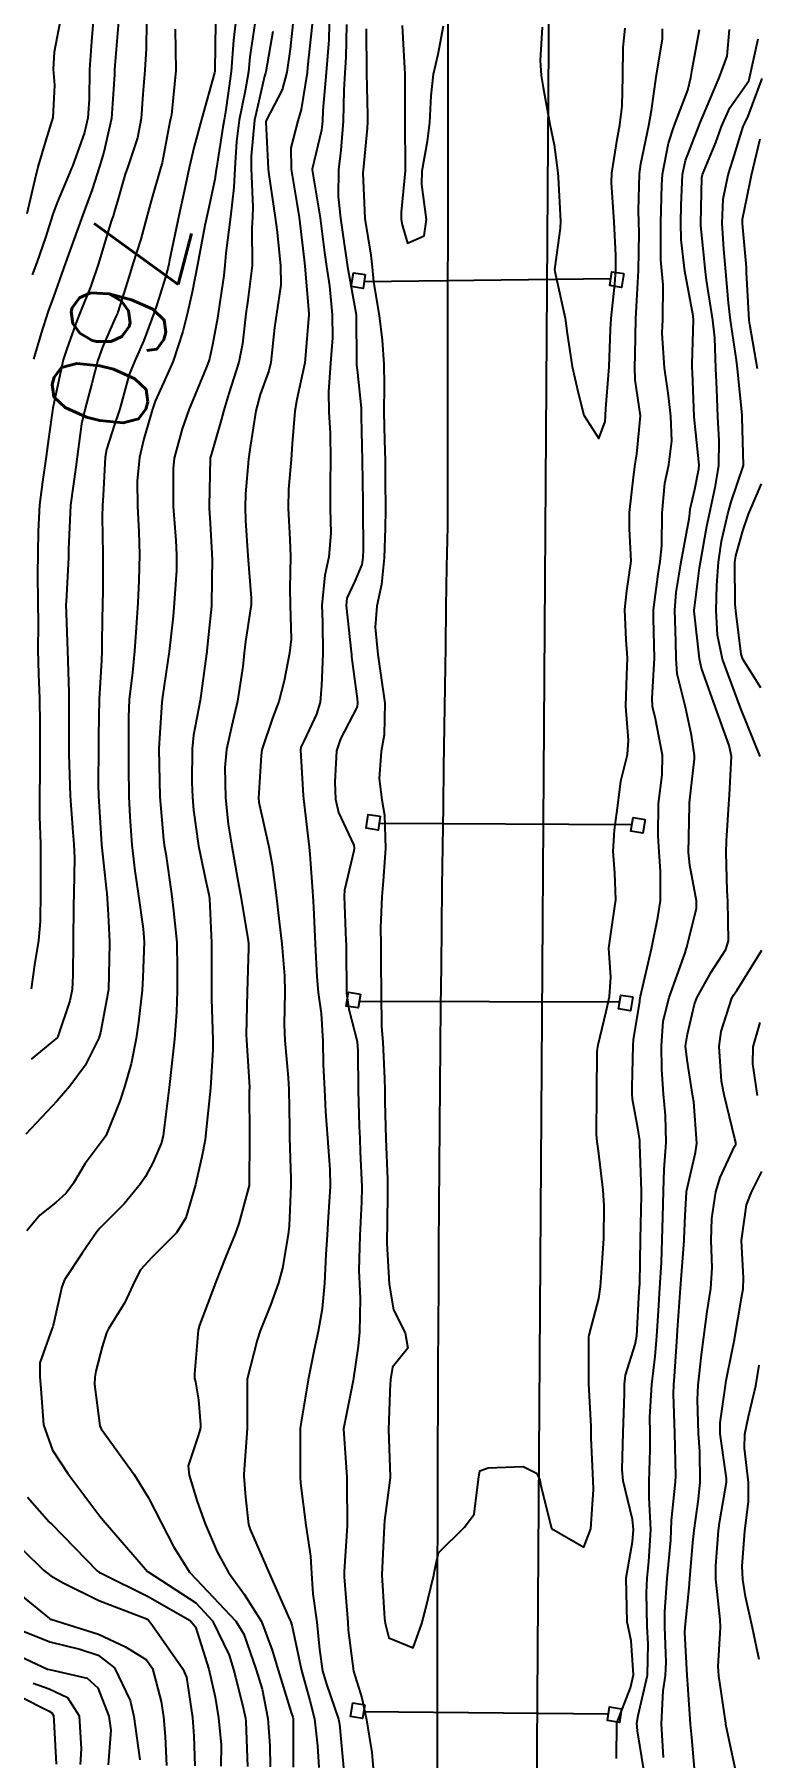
# Model space of a CAD drawing. Header units: metres. Extents: x 318500 to 325275, y 7408834 to 7428799.
# Drawn here: x 319935.5 to 319965.3, y 7411280 to 7411351.2 of the extents above; entities that cross this region are included whole.
import ezdxf
from ezdxf.enums import TextEntityAlignment as Align

# ---------------------------------------------------------------- set-up
doc = ezdxf.new("R2010")
doc.units = ezdxf.units.M
doc.header["$MEASUREMENT"] = 0
for name, color, linetype in [('Cotas', 45, 'Continuous'), ('Curvas de Nivel 1m', 11, 'Continuous'), ('Curvas de Nivel 5m', 15, 'Continuous'), ('Linha Férrea', 20, 'Continuous'), ('Pórticos', 45, 'Continuous')]:
    doc.layers.add(name, color=color, linetype=linetype)
doc.styles.add('Style-STANDARD', font='STANDARD.shx')

msp = doc.modelspace()

# ---------------------------------------------------------------- linework, layer by layer
at = {"layer": 'Curvas de Nivel 1m', "flags": 128}
for points, elevation in [([(319942.989, 7411351.681), (319942.961, 7411349.731), (319942.962, 7411349.681), (319942.949, 7411349.621), (319942.407, 7411347.689), (319942.099, 7411346.567), (319941.905, 7411345.696), (319941.738, 7411344.909), (319941.469, 7411343.702), (319941.085, 7411341.881), (319941.053, 7411341.708), (319941.027, 7411341.59), (319940.901, 7411341.135), (319940.561, 7411340.037), (319940.456, 7411339.714), (319940.03, 7411338.551), (319939.654, 7411337.722), (319939.42, 7411337.149), (319939.03, 7411335.728), (319938.984, 7411335.572), (319938.82, 7411335.093), (319938.489, 7411334.051), (319938.436, 7411333.735), (319938.352, 7411332.16), (319938.319, 7411331.737), (319938.302, 7411331.273), (319938.335, 7411329.736), (319938.328, 7411328.134), (319938.321, 7411327.736), (319938.286, 7411326.146), (319938.294, 7411325.736), (319938.283, 7411325.333), (319938.18, 7411323.737), (319938.156, 7411322.229), (319938.157, 7411321.737), (319938.144, 7411320.21), (319938.156, 7411319.737), (319938.177, 7411319.308), (319938.281, 7411317.735), (319938.487, 7411315.805), (319938.497, 7411315.731), (319938.547, 7411314.838), (319938.611, 7411313.729), (319938.615, 7411313.643), (319938.564, 7411311.729), (319938.56, 7411311.678), (319938.505, 7411311.37), (319938.239, 7411309.979), (319938.167, 7411309.735), (319937.601, 7411308.605), (319936.977, 7411307.752), (319936.444, 7411307.153), (319935.148, 7411305.779)], 759), ([(319936.575, 7411351.767), (319936.319, 7411350.472), (319936.285, 7411349.771), (319936.343, 7411349.11), (319936.269, 7411347.771), (319935.965, 7411346.785), (319935.666, 7411345.779), (319935.528, 7411345.204), (319935.192, 7411343.786)], 764), ([(319943.809, 7411351.668), (319943.731, 7411350.968), (319943.63, 7411349.671), (319943.413, 7411348.092), (319943.341, 7411347.675), (319943.294, 7411347.367), (319943.032, 7411345.679), (319943.021, 7411345.617), (319942.953, 7411345.204), (319942.685, 7411343.933), (319942.627, 7411343.685), (319942.552, 7411343.311), (319942.239, 7411341.69), (319942.026, 7411340.56), (319941.835, 7411339.696), (319941.637, 7411338.93), (319941.233, 7411337.704), (319940.841, 7411336.803), (319940.494, 7411336.053), (319940.379, 7411335.715), (319940.033, 7411334.496), (319939.85, 7411333.719), (319939.756, 7411332.749), (319939.763, 7411331.72), (319939.825, 7411330.654), (319939.848, 7411329.719), (319939.816, 7411328.637), (319939.773, 7411327.719), (319939.716, 7411326.709), (319939.648, 7411325.72), (319939.558, 7411324.845), (319939.426, 7411323.722), (319939.388, 7411322.994), (319939.39, 7411321.722), (319939.39, 7411320.961), (319939.405, 7411319.722), (319939.447, 7411318.876), (319939.533, 7411317.721), (319939.65, 7411316.644), (319939.787, 7411315.718), (319940.004, 7411314.25), (319940.034, 7411313.715), (319939.99, 7411312.24), (319939.958, 7411311.716), (319939.808, 7411310.399), (319939.713, 7411309.718), (319939.501, 7411308.683), (319939.225, 7411307.722), (319939.036, 7411307.132), (319938.477, 7411305.73), (319938.462, 7411305.698), (319938.429, 7411305.658), (319937.598, 7411304.557), (319937.117, 7411303.749), (319936.818, 7411303.33), (319936.388, 7411302.945), (319935.728, 7411302.421), (319935.201, 7411301.778)], 758), ([(319940.134, 7411351.719), (319940.126, 7411350.617), (319940.074, 7411349.719), (319939.989, 7411348.731), (319939.916, 7411347.721), (319939.769, 7411346.931), (319939.36, 7411345.726), (319939.26, 7411345.422), (319938.939, 7411344.318), (319938.807, 7411343.857), (319938.769, 7411343.732), (319938.683, 7411343.489), (319938.154, 7411341.741), (319937.844, 7411340.797), (319937.417, 7411339.752), (319937.26, 7411339.368), (319936.857, 7411338.259), (319936.735, 7411337.878), (319936.701, 7411337.762), (319936.649, 7411337.564), (319936.27, 7411335.768), (319936.088, 7411334.494), (319935.999, 7411333.772), (319935.837, 7411332.721), (319935.72, 7411331.776), (319935.664, 7411330.681), (319935.643, 7411329.777), (319935.636, 7411328.877), (319935.653, 7411327.776), (319935.659, 7411326.822), (319935.647, 7411325.776), (319935.681, 7411324.776), (319935.719, 7411323.774), (319935.725, 7411322.702), (319935.726, 7411321.774), (319935.731, 7411320.666), (319935.714, 7411319.773), (319935.718, 7411318.89), (319935.757, 7411317.772), (319935.762, 7411316.583), (319935.763, 7411315.772), (319935.75, 7411314.563), (319935.673, 7411313.773), (319935.51, 7411312.766), (319935.367, 7411311.777)], 761), ([(319937.935, 7411351.747), (319937.865, 7411350.91), (319937.777, 7411349.748), (319937.765, 7411348.516), (319937.72, 7411347.749), (319937.577, 7411347.156), (319937.076, 7411345.758), (319937.044, 7411345.674), (319936.956, 7411345.469), (319936.442, 7411344.263), (319936.275, 7411343.77), (319935.959, 7411342.813), (319935.607, 7411341.78), (319935.416, 7411341.269)], 763), ([(319938.977, 7411351.731), (319938.832, 7411349.914), (319938.822, 7411349.733), (319938.816, 7411349.541), (319938.696, 7411347.734), (319938.375, 7411346.333), (319938.194, 7411345.741), (319937.893, 7411344.799), (319937.507, 7411343.751), (319936.913, 7411342.105), (319936.797, 7411341.762), (319936.294, 7411340.364), (319936.075, 7411339.772), (319935.78, 7411338.863), (319935.474, 7411337.781)], 762), ([(319944.605, 7411351.657), (319944.408, 7411350.271), (319944.347, 7411349.66), (319944.21, 7411348.87), (319943.971, 7411347.665), (319943.86, 7411346.783), (319943.783, 7411345.668), (319943.739, 7411344.877), (319943.606, 7411343.67), (319943.407, 7411342.165), (319943.372, 7411341.673), (319943.33, 7411341.247), (319943.102, 7411339.677), (319943.072, 7411339.482), (319942.86, 7411338.378), (319942.739, 7411337.795), (319942.701, 7411337.682), (319942.598, 7411337.434), (319941.884, 7411335.694), (319941.608, 7411334.908), (319941.286, 7411333.703), (319941.232, 7411333.265), (319941.245, 7411331.703), (319941.345, 7411330.29), (319941.376, 7411329.701), (319941.371, 7411329.07), (319941.284, 7411327.702), (319941.237, 7411327.177), (319941.068, 7411325.704), (319940.799, 7411323.835), (319940.781, 7411323.708), (319940.766, 7411323.611), (319940.64, 7411321.71), (319940.685, 7411319.709), (319940.835, 7411317.949), (319940.873, 7411317.706), (319940.935, 7411317.355), (319941.163, 7411315.701), (319941.254, 7411314.995), (319941.383, 7411313.697), (319941.408, 7411312.585), (319941.4, 7411311.697), (319941.382, 7411310.811), (319941.298, 7411309.698), (319941.216, 7411308.951), (319941.067, 7411307.701), (319940.887, 7411306.156), (319940.826, 7411305.704), (319940.743, 7411305.387), (319940.414, 7411304.615), (319940.09, 7411304.028), (319939.885, 7411303.715), (319939.217, 7411302.892), (319938.375, 7411302.057), (319938.214, 7411301.891), (319938.082, 7411301.734), (319937.473, 7411300.855), (319936.756, 7411299.754), (319936.635, 7411299.466), (319936.324, 7411298.051), (319936.265, 7411297.816), (319936.244, 7411297.761), (319935.735, 7411296.332), (319935.731, 7411295.768), (319935.766, 7411295.249), (319935.876, 7411293.766), (319936.254, 7411292.72), (319936.881, 7411291.75), (319938.214, 7411289.993), (319938.427, 7411289.728), (319940.008, 7411287.895), (319940.175, 7411287.71), (319940.19, 7411287.7), (319940.212, 7411287.687), (319942.171, 7411286.41), (319942.858, 7411285.67), (319943.552, 7411284.246), (319943.737, 7411283.656), (319943.818, 7411283.345), (319944.115, 7411282.144), (319944.227, 7411281.649), (319944.241, 7411281.516), (319944.312, 7411279.648)], 757), ([(319945.356, 7411351.326), (319945.069, 7411349.649), (319945.058, 7411349.601), (319945.008, 7411349.473), (319944.591, 7411347.656), (319944.458, 7411346.167), (319944.464, 7411345.657), (319944.531, 7411344.061), (319944.511, 7411343.656), (319944.483, 7411343.214), (319944.499, 7411341.656), (319944.326, 7411340.22), (319944.243, 7411339.66), (319944.103, 7411338.42), (319943.946, 7411337.664), (319943.531, 7411336.364), (319943.326, 7411335.673), (319943.227, 7411335.271), (319942.802, 7411333.828), (319942.764, 7411333.717), (319942.762, 7411333.681), (319942.723, 7411331.728), (319942.727, 7411331.681), (319942.726, 7411331.637), (319942.763, 7411331.013), (319942.834, 7411329.762), (319942.838, 7411329.679), (319942.844, 7411329.584), (319942.828, 7411327.678), (319942.819, 7411327.578), (319942.701, 7411326.419), (319942.635, 7411325.737), (319942.627, 7411325.681), (319942.62, 7411325.612), (319942.357, 7411323.685), (319942.083, 7411322.254), (319942.025, 7411321.689), (319942.014, 7411320.294), (319942.032, 7411319.689), (319942.072, 7411319.155), (319942.278, 7411317.685), (319942.569, 7411316.291), (319942.713, 7411315.678), (319942.741, 7411315.493), (319942.819, 7411313.676), (319942.827, 7411311.989), (319942.82, 7411311.675), (319942.82, 7411311.36), (319942.875, 7411309.674), (319942.878, 7411309.27), (319942.78, 7411307.675), (319942.587, 7411305.833), (319942.573, 7411305.678), (319942.564, 7411305.541), (319942.417, 7411304.839), (319942.208, 7411303.878), (319942.161, 7411303.684), (319941.755, 7411302.314), (319941.379, 7411301.695), (319940.36, 7411300.678), (319939.895, 7411300.174), (319939.649, 7411299.717), (319939.24, 7411298.818), (319938.565, 7411297.728), (319938.483, 7411297.563), (319938.309, 7411296.992), (319938.047, 7411295.981), (319937.997, 7411295.734), (319937.985, 7411295.433), (319938.216, 7411293.731), (319938.268, 7411293.602), (319939.633, 7411291.716), (319940.226, 7411290.745), (319940.755, 7411289.702), (319941.253, 7411288.746), (319941.909, 7411287.684), (319942.186, 7411287.385), (319943.83, 7411285.655), (319944.152, 7411285.124), (319944.671, 7411283.645), (319944.913, 7411282.851), (319945.146, 7411281.64), (319945.225, 7411280.507), (319945.246, 7411279.638)], 756), ([(319946.975, 7411351.631), (319946.793, 7411349.852), (319946.771, 7411349.632), (319946.526, 7411348.103), (319946.389, 7411347.636), (319946.095, 7411346.517), (319946.108, 7411345.639), (319946.348, 7411344.226), (319946.44, 7411343.635), (319946.651, 7411341.894), (319946.677, 7411341.632), (319946.842, 7411339.669), (319946.843, 7411339.63), (319946.695, 7411337.789), (319946.676, 7411337.632), (319946.346, 7411336.124), (319946.259, 7411335.636), (319946.159, 7411334.287), (319946.116, 7411333.637), (319946.008, 7411332.411), (319945.988, 7411331.638), (319946.063, 7411330.331), (319946.083, 7411329.637), (319946.054, 7411328.313), (319946.075, 7411327.636), (319946.113, 7411326.222), (319946.049, 7411325.636), (319945.824, 7411324.493), (319945.606, 7411323.641), (319945.347, 7411322.956), (319944.905, 7411321.647), (319944.866, 7411321.419), (319944.756, 7411319.649), (319944.773, 7411319.484), (319945.189, 7411317.644), (319945.327, 7411316.894), (319945.498, 7411315.641), (319945.62, 7411314.564), (319945.727, 7411313.638), (319945.834, 7411312.319), (319945.847, 7411311.637), (319945.827, 7411310.3), (319945.847, 7411309.636), (319945.992, 7411308.1), (319946.022, 7411307.634), (319946.037, 7411306.031), (319946.041, 7411305.634), (319946.104, 7411303.934), (319946.104, 7411303.633), (319946.025, 7411301.984), (319945.983, 7411301.634), (319945.748, 7411300.244), (319945.593, 7411299.638), (319945.264, 7411298.713), (319944.834, 7411297.645), (319944.703, 7411297.257), (319944.29, 7411295.65), (319944.291, 7411293.65), (319944.29, 7411293.629), (319944.264, 7411293.228), (319944.162, 7411291.731), (319944.161, 7411291.651), (319944.227, 7411290.777), (319944.353, 7411289.649), (319944.414, 7411289.442), (319945.204, 7411287.64), (319946.048, 7411285.745), (319946.097, 7411285.631), (319946.157, 7411285.439), (319946.536, 7411283.624), (319946.877, 7411282.378), (319947.078, 7411281.615), (319947.206, 7411280.501), (319947.251, 7411279.612)], 754), ([(319947.686, 7411351.62), (319947.669, 7411350.982), (319947.56, 7411349.622), (319947.426, 7411348.055), (319947.407, 7411347.624), (319947.362, 7411347.247), (319946.983, 7411345.63), (319946.982, 7411345.607), (319947.313, 7411343.624), (319947.493, 7411342.199), (319947.574, 7411341.62), (319947.697, 7411340.819), (319947.806, 7411339.616), (319947.816, 7411338.665), (319947.742, 7411337.617), (319947.651, 7411336.431), (319947.668, 7411335.617), (319947.721, 7411334.712), (319947.737, 7411333.616), (319947.727, 7411332.675), (319947.719, 7411331.616), (319947.748, 7411330.603), (319947.669, 7411329.616), (319947.502, 7411328.855), (319947.381, 7411327.62), (319947.407, 7411326.922), (319947.419, 7411325.619), (319947.367, 7411324.309), (319947.312, 7411323.62), (319947.162, 7411323.123), (319946.646, 7411322.028), (319946.515, 7411321.758), (319946.491, 7411321.631), (319946.612, 7411319.766), (319946.624, 7411319.63), (319946.832, 7411317.866), (319946.86, 7411317.626), (319946.882, 7411317.329), (319947.002, 7411315.623), (319947.029, 7411315.147), (319947.105, 7411313.621), (319947.168, 7411312.272), (319947.229, 7411311.619), (319947.354, 7411310.76), (319947.425, 7411309.616), (319947.436, 7411308.645), (319947.486, 7411307.614), (319947.535, 7411306.707), (319947.611, 7411305.612), (319947.712, 7411304.309), (319947.719, 7411303.61), (319947.645, 7411302.347), (319947.595, 7411301.612), (319947.545, 7411300.796), (319947.486, 7411299.613), (319947.392, 7411298.556), (319947.23, 7411297.616), (319947.064, 7411296.863), (319946.81, 7411295.622), (319946.519, 7411293.873), (319946.485, 7411293.627), (319946.478, 7411293.416), (319946.486, 7411291.626), (319946.499, 7411291.363), (319946.716, 7411289.622), (319946.913, 7411288.335), (319946.945, 7411287.619), (319947.012, 7411286.783), (319947.168, 7411285.615), (319947.276, 7411284.48), (319947.411, 7411283.611), (319947.571, 7411283.054), (319948.065, 7411281.601), (319948.107, 7411281.408), (319948.273, 7411279.597)], 753), ([(319948.398, 7411351.61), (319948.374, 7411350.256), (319948.33, 7411349.61), (319948.286, 7411348.894), (319948.255, 7411347.611), (319948.164, 7411346.42), (319948.061, 7411345.613), (319948.049, 7411344.508), (319948.156, 7411343.612), (319948.243, 7411342.93), (319948.434, 7411341.607), (319948.787, 7411339.696), (319948.796, 7411339.601), (319948.81, 7411337.641), (319948.807, 7411337.601), (319948.808, 7411337.559), (319948.846, 7411337.217), (319949.002, 7411335.768), (319949.007, 7411335.597), (319949.009, 7411335.416), (319949.051, 7411333.596), (319949.068, 7411331.889), (319949.07, 7411331.595), (319949.08, 7411329.922), (319949.074, 7411329.595), (319949.03, 7411329.311), (319948.735, 7411328.615), (319948.413, 7411327.917), (319948.38, 7411327.605), (319948.592, 7411325.701), (319948.597, 7411325.601), (319948.598, 7411325.511), (319948.683, 7411324.88), (319948.832, 7411323.758), (319948.852, 7411323.597), (319948.834, 7411323.431), (319948.662, 7411323.078), (319948.146, 7411322.109), (319947.99, 7411321.61), (319947.911, 7411320.32), (319947.944, 7411319.61), (319948.062, 7411319.065), (319948.593, 7411317.948), (319948.706, 7411317.713), (319948.718, 7411317.598), (319948.706, 7411317.481), (319948.58, 7411316.951), (319948.319, 7411315.848), (319948.303, 7411315.604), (319948.372, 7411313.763), (319948.378, 7411313.602), (319948.381, 7411313.454), (319948.393, 7411311.602), (319948.5, 7411310.939), (319948.832, 7411309.595), (319948.869, 7411309.199), (319948.873, 7411307.594), (319948.926, 7411306.083), (319948.945, 7411305.592), (319948.967, 7411305.046), (319949.025, 7411303.591), (319949.019, 7411302.962), (319948.951, 7411301.591), (319948.906, 7411300.142), (319948.929, 7411299.591), (319948.96, 7411298.971), (319948.933, 7411297.591), (319948.883, 7411297.02), (319948.666, 7411295.594), (319948.27, 7411293.6), (319948.405, 7411291.598), (319948.411, 7411291.423), (319948.426, 7411289.597), (319948.303, 7411287.71), (319948.299, 7411287.598), (319948.303, 7411287.484), (319948.451, 7411285.596), (319948.466, 7411285.285), (319948.69, 7411283.592), (319949.024, 7411282.491), (319949.225, 7411281.583), (319949.443, 7411280.226), (319949.499, 7411279.579)], 752), ([(319949.207, 7411351.428), (319949.221, 7411349.597), (319949.26, 7411347.863), (319949.267, 7411347.596), (319949.254, 7411347.328), (319949.082, 7411345.598), (319949.075, 7411345.482), (319949.161, 7411343.597), (319949.408, 7411342.086), (319949.462, 7411341.592), (319949.513, 7411340.979), (319949.744, 7411339.587), (319949.874, 7411338.576), (319949.935, 7411337.584), (319949.952, 7411336.694), (319949.937, 7411335.583), (319949.961, 7411334.435), (319949.991, 7411333.582), (319950, 7411332.793), (319950.002, 7411331.582), (319949.99, 7411330.809), (319949.95, 7411329.582), (319949.844, 7411328.473), (319949.648, 7411327.586), (319949.579, 7411326.715), (319949.69, 7411325.585), (319949.82, 7411324.722), (319949.977, 7411323.58), (319949.957, 7411322.274), (319949.832, 7411321.582), (319949.74, 7411320.466), (319949.862, 7411319.581), (319949.97, 7411318.946), (319950.002, 7411317.579), (319949.911, 7411316.239), (319949.853, 7411315.581), (319949.807, 7411314.315), (319949.81, 7411313.581), (319949.813, 7411312.871), (319949.823, 7411311.58), (319949.847, 7411310.223), (319949.895, 7411309.579), (319949.968, 7411308.066), (319949.977, 7411307.577), (319949.981, 7411307.113), (319950.016, 7411305.576), (319950.084, 7411303.895), (319950.096, 7411303.575), (319950.076, 7411301.873), (319950.07, 7411301.574), (319950.062, 7411301.27), (319950.154, 7411299.573), (319950.334, 7411298.516), (319950.814, 7411297.565), (319950.936, 7411296.939), (319950.299, 7411296.148), (319950.22, 7411295.642), (319950.211, 7411295.571), (319950.199, 7411295.481), (319950.133, 7411293.572), (319950.199, 7411291.612), (319950.199, 7411291.571), (319949.967, 7411289.82), (319949.951, 7411289.574), (319949.933, 7411289.3), (319949.859, 7411287.575), (319949.972, 7411285.764), (319949.997, 7411285.572), (319950.151, 7411284.969), (319951.153, 7411284.552), (319951.509, 7411285.557), (319951.642, 7411286.082), (319952.006, 7411287.552), (319952.027, 7411287.716), (319952.199, 7411288.477), (319953.265, 7411289.534), (319953.676, 7411290.07), (319953.843, 7411291.526), (319953.905, 7411291.866), (319954.247, 7411291.994), (319955.699, 7411292.047), (319956.244, 7411291.774), (319956.387, 7411291.489), (319956.411, 7411291.315), (319956.858, 7411289.484), (319958.202, 7411288.717), (319958.487, 7411289.466), (319958.602, 7411291.097), (319958.584, 7411291.465), (319958.506, 7411293.227), (319958.508, 7411293.466), (319958.507, 7411293.701), (319958.412, 7411295.468), (319958.406, 7411297.382), (319958.418, 7411297.469), (319958.819, 7411298.986), (319958.886, 7411299.462), (319958.932, 7411300.038), (319959.028, 7411301.46), (319959.036, 7411302.814), (319958.995, 7411303.461), (319958.805, 7411305.083), (319958.749, 7411305.465), (319958.729, 7411305.761), (319958.742, 7411307.466), (319958.757, 7411309.185), (319958.791, 7411309.465), (319959.125, 7411310.836), (319959.26, 7411311.459), (319959.315, 7411312.255), (319959.239, 7411313.459), (319959.396, 7411314.609), (319959.521, 7411315.456), (319959.48, 7411316.553), (319959.406, 7411317.458), (319959.468, 7411318.327), (319959.619, 7411319.455), (319959.724, 7411320.353), (319959.999, 7411321.45), (319960.05, 7411322.048), (319959.94, 7411323.451), (319959.971, 7411324.739), (319960.003, 7411325.45), (319959.955, 7411326.197), (319959.892, 7411327.452), (319959.971, 7411328.212), (319960.149, 7411329.449), (319960.092, 7411330.778), (319960.091, 7411331.45), (319960.253, 7411332.909), (319960.319, 7411333.447), (319960.388, 7411333.864), (319960.535, 7411335.444), (319960.325, 7411336.928), (319960.304, 7411337.448), (319960.321, 7411337.985), (319960.347, 7411339.448), (319960.375, 7411339.961), (319960.456, 7411341.447), (319960.485, 7411343.006), (319960.471, 7411343.447), (319960.451, 7411343.934), (319960.494, 7411345.447), (319960.551, 7411345.862), (319960.89, 7411347.441), (319960.996, 7411348.065), (319961.194, 7411349.437), (319961.451, 7411351.016), (319961.445, 7411351.434)], 751), ([(319959.555, 7411279.981), (319959.556, 7411281.448), (319960.125, 7411282.904), (319960.246, 7411283.438), (319960.151, 7411284.848), (319960.026, 7411285.442), (319959.993, 7411285.613), (319959.952, 7411287.444), (319960.205, 7411288.928), (319960.257, 7411289.439), (319960.216, 7411289.849), (319959.829, 7411291.446), (319959.779, 7411291.915), (319959.828, 7411293.447), (319959.881, 7411295.041), (319959.88, 7411295.446), (319959.919, 7411295.822), (319960.315, 7411297.087), (319960.381, 7411297.377), (319960.385, 7411297.439), (319960.492, 7411299.294), (319960.5, 7411299.438), (319960.508, 7411299.594), (319960.539, 7411301.437), (319960.584, 7411303.25), (319960.583, 7411303.437), (319960.515, 7411305.352), (319960.519, 7411305.439), (319960.513, 7411305.521), (319960.436, 7411306.021), (319960.216, 7411307.212), (319960.202, 7411307.444), (319960.202, 7411307.696), (319960.233, 7411309.444), (319960.255, 7411309.672), (319960.507, 7411311.258), (319960.528, 7411311.421), (319960.534, 7411311.44), (319960.542, 7411311.471), (319960.988, 7411313.433), (319961.252, 7411314.727), (319961.361, 7411315.428), (319961.369, 7411316.637), (319961.305, 7411317.429), (319961.265, 7411318.098), (319961.29, 7411319.43), (319961.436, 7411320.619), (319961.447, 7411321.428), (319961.164, 7411322.931), (319961.042, 7411323.434), (319961.024, 7411323.786), (319961.112, 7411325.434), (319961.071, 7411327.078), (319961.077, 7411327.435), (319961.265, 7411328.909), (319961.356, 7411329.431), (319961.423, 7411330.096), (319961.429, 7411331.43), (319961.55, 7411332.667), (319961.71, 7411333.426), (319961.828, 7411334.411), (319961.792, 7411335.426), (319961.691, 7411336.28), (319961.526, 7411337.43), (319961.441, 7411338.862), (319961.458, 7411339.431), (319961.478, 7411340.855), (319961.415, 7411341.432), (319961.374, 7411341.892), (319961.383, 7411343.433), (319961.417, 7411344.969), (319961.453, 7411345.433), (319961.697, 7411346.712), (319961.932, 7411347.426), (319962.49, 7411348.902), (319962.625, 7411349.416), (319962.68, 7411349.75), (319962.982, 7411351.411)], 752), ([(319960.698, 7411279.431), (319960.419, 7411281.121), (319960.388, 7411281.436), (319960.445, 7411281.766), (319960.823, 7411283.43), (319960.863, 7411284.716), (319960.819, 7411285.43), (319960.788, 7411286.823), (319960.814, 7411287.431), (319960.888, 7411288.121), (319960.964, 7411289.429), (319960.902, 7411290.758), (319960.894, 7411291.43), (319960.946, 7411292.744), (319960.939, 7411293.43), (319960.932, 7411294.086), (319961.009, 7411295.429), (319961.146, 7411296.588), (319961.22, 7411297.427), (319961.281, 7411298.48), (319961.344, 7411299.425), (319961.41, 7411300.474), (319961.442, 7411301.424), (319961.468, 7411302.339), (319961.488, 7411303.424), (319961.524, 7411304.312), (319961.601, 7411305.422), (319961.568, 7411306.549), (319961.49, 7411307.424), (319961.427, 7411308.464), (319961.401, 7411309.426), (319961.481, 7411310.44), (319961.719, 7411311.422), (319962.384, 7411313.268), (319962.43, 7411313.411), (319962.448, 7411313.495), (319962.536, 7411313.827), (319962.856, 7411315.106), (319962.858, 7411315.407), (319962.582, 7411316.889), (319962.528, 7411317.411), (319962.559, 7411319.36), (319962.56, 7411319.411), (319962.565, 7411319.456), (319962.618, 7411319.957), (319962.768, 7411321.279), (319962.767, 7411321.409), (319962.653, 7411322.257), (319962.396, 7411323.414), (319962.057, 7411324.793), (319962.014, 7411325.42), (319962, 7411326.121), (319961.953, 7411327.422), (319962.007, 7411328.145), (319962.22, 7411329.418), (319962.55, 7411331.195), (319962.576, 7411331.413), (319962.596, 7411331.59), (319962.785, 7411332.422), (319962.949, 7411333.257), (319962.959, 7411333.408), (319962.82, 7411334.743), (319962.762, 7411335.411), (319962.691, 7411337.255), (319962.679, 7411337.413), (319962.67, 7411337.595), (319962.731, 7411339.412), (319962.714, 7411339.581), (319962.373, 7411341.418), (319962.216, 7411342.713), (319962.203, 7411343.421), (319962.218, 7411344.144), (319962.277, 7411345.42), (319962.393, 7411345.994), (319962.948, 7411347.411), (319962.991, 7411347.518), (319963.554, 7411348.855), (319963.795, 7411349.402), (319964.119, 7411350.303), (319964.219, 7411351.398)], 753), ([(319961.49, 7411280.018), (319961.412, 7411281.42), (319961.483, 7411282.779), (319961.571, 7411283.418), (319961.601, 7411283.956), (319961.542, 7411285.419), (319961.546, 7411286.043), (319961.636, 7411287.418), (319961.787, 7411288.997), (319961.806, 7411289.416), (319961.814, 7411289.818), (319961.98, 7411291.414), (319961.993, 7411291.664), (319961.953, 7411293.415), (319961.905, 7411295.034), (319961.919, 7411295.416), (319961.95, 7411295.76), (319962.055, 7411297.414), (319962.067, 7411297.671), (319962.186, 7411299.412), (319962.34, 7411301.381), (319962.341, 7411301.41), (319962.343, 7411301.438), (319962.385, 7411302.41), (319962.434, 7411303.375), (319962.436, 7411303.41), (319962.815, 7411305.015), (319962.87, 7411305.406), (319962.74, 7411307.114), (319962.694, 7411307.408), (319962.472, 7411308.844), (319962.402, 7411309.411), (319962.409, 7411309.484), (319962.487, 7411309.909), (319962.771, 7411311.142), (319962.866, 7411311.406), (319963.459, 7411312.462), (319964.06, 7411313.395), (319964.172, 7411313.757), (319964.146, 7411315.394), (319964.121, 7411315.84), (319964.082, 7411317.395), (319964.096, 7411317.894), (319964.194, 7411319.394), (319964.221, 7411319.789), (319964.296, 7411321.393), (319964.209, 7411321.832), (319963.638, 7411323.4), (319963.064, 7411325.029), (319962.975, 7411325.407), (319962.756, 7411327.373), (319962.76, 7411327.41), (319962.982, 7411329.172), (319963.016, 7411329.407), (319963.283, 7411330.886), (319963.387, 7411331.404), (319963.639, 7411332.55), (319963.782, 7411333.4), (319963.789, 7411334.427), (319963.738, 7411335.401), (319963.691, 7411336.552), (319963.655, 7411337.402), (319963.607, 7411338.664), (319963.525, 7411339.404), (319963.268, 7411341.043), (319963.224, 7411341.407), (319963.033, 7411343.305), (319963.028, 7411343.409), (319963.077, 7411345.29), (319963.105, 7411345.409), (319963.645, 7411346.738), (319963.882, 7411347.401), (319964.233, 7411348.162), (319965.009, 7411349.289), (319965.049, 7411349.389), (319965.405, 7411351.014)], 754), ([(319965.372, 7411337.382), (319965.052, 7411339.213), (319965.03, 7411339.388), (319964.923, 7411341.376), (319964.912, 7411341.577), (319964.753, 7411343.392), (319964.758, 7411343.566), (319964.947, 7411344.505), (319965.093, 7411345.253), (319965.12, 7411345.388), (319965.481, 7411346.884)], 756), ([(319965.51, 7411324.209), (319964.764, 7411325.389), (319964.693, 7411325.598), (319964.473, 7411327.392), (319964.457, 7411327.66), (319964.443, 7411329.393), (319964.478, 7411329.668), (319964.763, 7411330.697), (319964.995, 7411331.387), (319965.534, 7411332.634)], 756), ([(319965.369, 7411307.376), (319965.174, 7411308.675), (319965.193, 7411309.379), (319965.478, 7411310.392)], 756), ([(319964.488, 7411279.384), (319964.107, 7411281.199), (319964.067, 7411281.39), (319964.063, 7411281.438), (319963.77, 7411283.394), (319963.75, 7411283.78), (319963.848, 7411285.393), (319963.837, 7411285.721), (319963.657, 7411287.395), (319963.653, 7411287.938), (319963.757, 7411289.395), (319963.812, 7411289.798), (319964.09, 7411291.392), (319964.088, 7411291.546), (319963.831, 7411293.394), (319963.826, 7411293.843), (319964.046, 7411295.392), (319964.084, 7411295.601), (319964.31, 7411296.751), (319964.419, 7411297.288), (319964.435, 7411297.388), (319964.712, 7411299.017), (319964.775, 7411299.384), (319964.796, 7411299.825), (319964.718, 7411301.385), (319964.921, 7411302.853), (319965.119, 7411303.379), (319965.552, 7411304.233)], 756), ([(319965.436, 7411284.075), (319965.162, 7411285.375), (319964.883, 7411286.676), (319964.771, 7411287.381), (319964.744, 7411287.931), (319964.854, 7411289.38), (319965.003, 7411290.603), (319965.007, 7411291.378), (319964.84, 7411292.803), (319964.849, 7411293.381), (319965.004, 7411294.105), (319965.299, 7411295.375), (319965.446, 7411296.23)], 757), ([(319935.225, 7411290.775), (319936.119, 7411289.761), (319936.163, 7411289.715), (319936.209, 7411289.671), (319937.157, 7411288.703), (319938.105, 7411287.731), (319938.189, 7411287.673), (319938.29, 7411287.627), (319940.175, 7411286.685), (319941.94, 7411285.683), (319942.156, 7411285.418), (319942.708, 7411283.671), (319942.969, 7411282.517), (319943.111, 7411281.665), (319943.216, 7411280.541), (319943.208, 7411279.663)], 758), ([(319935.024, 7411288.604), (319935.884, 7411287.765), (319936.187, 7411287.534), (319936.701, 7411287.233), (319938.172, 7411286.504), (319940.111, 7411285.76), (319940.16, 7411285.74), (319940.199, 7411285.709), (319940.351, 7411285.513), (319941.643, 7411283.687), (319941.785, 7411283.343), (319942.039, 7411281.681), (319942.098, 7411280.905), (319942.132, 7411279.679)], 759), ([(319934.469, 7411285.472), (319936.146, 7411284.8), (319937.39, 7411284.493), (319938.138, 7411284.255), (319938.82, 7411283.723), (319939.456, 7411282.377), (319939.62, 7411281.715), (319939.861, 7411279.934)], 761), ([(319934.142, 7411284.562), (319935.838, 7411283.764), (319936.046, 7411283.678), (319936.129, 7411283.655), (319937.692, 7411283.302), (319938.122, 7411282.907), (319938.581, 7411281.725), (319938.67, 7411281.156), (319938.556, 7411279.725)], 762), ([(319935.453, 7411283.1), (319936.121, 7411282.863), (319936.878, 7411282.509), (319937.358, 7411281.741), (319937.442, 7411280.388), (319937.393, 7411279.74)], 763), ([(319934.891, 7411282.552), (319936.112, 7411281.935), (319936.222, 7411281.869), (319936.293, 7411281.757), (319936.311, 7411281.553), (319936.399, 7411279.755)], 764)]:
    msp.add_lwpolyline(points, dxfattribs=dict(at, elevation=elevation))
at = {"layer": 'Curvas de Nivel 5m', "flags": 128}
for points, elevation in [([(319941.318, 7411351.424), (319941.345, 7411349.705), (319941.17, 7411347.886), (319941.13, 7411347.708), (319941.102, 7411347.594), (319940.978, 7411346.924), (319940.781, 7411345.893), (319940.734, 7411345.712), (319940.335, 7411344.32), (319940.166, 7411343.718), (319939.898, 7411342.743), (319939.578, 7411341.723), (319939.417, 7411341.21), (319938.957, 7411339.729), (319938.935, 7411339.673), (319938.877, 7411339.544), (319938.317, 7411338.279), (319938.127, 7411337.741), (319937.875, 7411336.779), (319937.606, 7411335.748), (319937.457, 7411335.114), (319937.27, 7411333.753), (319937.217, 7411333.331), (319936.995, 7411331.757), (319936.917, 7411329.923), (319936.921, 7411329.757), (319936.915, 7411329.589), (319936.813, 7411327.759), (319936.811, 7411327.667), (319936.879, 7411325.757), (319936.934, 7411324.018), (319936.931, 7411323.756), (319936.924, 7411323.498), (319936.923, 7411321.756), (319936.923, 7411321.469), (319936.986, 7411319.754), (319937.091, 7411318.248), (319937.13, 7411317.752), (319937.157, 7411317.176), (319937.13, 7411315.751), (319937.116, 7411315.187), (319937.102, 7411313.751), (319937.095, 7411312.33), (319937.067, 7411311.752), (319936.975, 7411311.281), (319936.481, 7411309.805), (319936.464, 7411309.776), (319936.456, 7411309.76), (319935.368, 7411308.875)], 760), ([(319946.178, 7411351.639), (319946.067, 7411350.597), (319945.932, 7411349.641), (319945.739, 7411348.906), (319945.077, 7411347.649), (319945.061, 7411347.578), (319945.167, 7411345.648), (319945.195, 7411345.41), (319945.453, 7411343.645), (319945.53, 7411343.038), (319945.673, 7411341.642), (319945.679, 7411340.861), (319945.502, 7411339.644), (319945.422, 7411339.094), (319945.269, 7411337.646), (319945.189, 7411337.304), (319944.837, 7411336.333), (319944.655, 7411335.653), (319944.407, 7411334.055), (319944.35, 7411333.657), (319944.219, 7411332.218), (319944.208, 7411331.658), (319944.227, 7411331.12), (319944.321, 7411329.656), (319944.461, 7411327.917), (319944.458, 7411327.654), (319944.227, 7411326.127), (319944.166, 7411325.658), (319944.111, 7411325.086), (319943.898, 7411323.662), (319943.664, 7411322.656), (319943.447, 7411321.668), (319943.379, 7411320.918), (319943.397, 7411319.668), (319943.504, 7411318.572), (319943.655, 7411317.664), (319943.897, 7411316.333), (319944.022, 7411315.658), (319944.328, 7411313.858), (319944.347, 7411313.653), (319944.347, 7411313.471), (319944.301, 7411311.653), (319944.257, 7411309.88), (319944.261, 7411309.653), (319944.388, 7411307.714), (319944.386, 7411307.651), (319944.384, 7411307.586), (319944.387, 7411305.651), (319944.381, 7411303.67), (319944.376, 7411303.65), (319943.944, 7411302.089), (319943.796, 7411301.659), (319943.415, 7411300.718), (319942.996, 7411299.67), (319942.82, 7411299.196), (319942.323, 7411297.889), (319942.265, 7411297.681), (319942.122, 7411295.853), (319942.125, 7411295.682), (319942.155, 7411295.549), (319942.281, 7411294.803), (319942.365, 7411293.772), (319942.366, 7411293.679), (319942.355, 7411293.593), (319942.264, 7411293.306), (319941.856, 7411292.076), (319941.894, 7411291.685), (319942.224, 7411290.599), (319942.556, 7411289.675), (319943.05, 7411288.519), (319943.521, 7411287.66), (319944.177, 7411286.77), (319944.881, 7411285.643), (319945.322, 7411284.458), (319945.57, 7411283.636), (319946.113, 7411281.887), (319946.175, 7411281.693), (319946.188, 7411281.629), (319946.201, 7411281.536), (319946.201, 7411279.628)], 755), ([(319950.69, 7411351.575), (319950.794, 7411349.792), (319950.804, 7411349.573), (319950.804, 7411349.369), (319950.806, 7411347.573), (319950.826, 7411345.708), (319950.819, 7411345.572), (319950.655, 7411343.853), (319950.661, 7411343.574), (319950.69, 7411343.336), (319950.92, 7411342.575), (319951.61, 7411342.877), (319951.701, 7411343.562), (319951.515, 7411345.001), (319951.518, 7411345.564), (319951.744, 7411346.797), (319951.846, 7411347.561), (319951.899, 7411348.663), (319951.994, 7411349.56), (319952.19, 7411350.39), (319952.401, 7411351.556)], 750), ([(319956.473, 7411351.499), (319956.39, 7411350.128), (319956.441, 7411349.499), (319956.514, 7411349.006), (319956.795, 7411347.493), (319956.977, 7411346.635), (319957.132, 7411345.488), (319957.146, 7411345.299), (319957.237, 7411343.487), (319957.223, 7411343.192), (319956.99, 7411341.489), (319956.996, 7411341.402), (319957.428, 7411339.485), (319957.505, 7411338.849), (319957.723, 7411337.481), (319957.978, 7411336.339), (319958.193, 7411335.476), (319958.816, 7411334.511), (319959.083, 7411335.209), (319959.101, 7411335.466), (319959.111, 7411335.744), (319959.251, 7411337.464), (319959.308, 7411339.029), (319959.331, 7411339.463), (319959.483, 7411340.879), (319959.525, 7411341.461), (319959.526, 7411342.07), (319959.451, 7411343.462), (319959.345, 7411345.073), (319959.358, 7411345.464), (319959.581, 7411346.861), (319959.686, 7411347.46), (319959.778, 7411348.239), (319959.807, 7411349.458), (319959.824, 7411350.662), (319959.904, 7411351.457)], 750), ([(319965.48, 7411321.377), (319964.67, 7411323.39), (319963.929, 7411325.398), (319963.725, 7411326.38), (319963.669, 7411327.401), (319963.696, 7411328.44), (319963.756, 7411329.4), (319963.885, 7411330.273), (319964.154, 7411331.396), (319964.285, 7411331.887), (319964.8, 7411333.39), (319964.741, 7411335.391), (319964.733, 7411335.489), (319964.542, 7411337.393), (319964.503, 7411337.746), (319964.264, 7411339.396), (319964.173, 7411340.115), (319964.064, 7411341.398), (319963.984, 7411342.335), (319963.914, 7411343.4), (319963.951, 7411344.394), (319964.16, 7411345.398), (319964.355, 7411346.011), (319964.787, 7411347.392), (319964.848, 7411347.535), (319964.994, 7411347.824), (319965.559, 7411349.382)], 755), ([(319962.784, 7411279.403), (319962.657, 7411280.849), (319962.609, 7411281.405), (319962.494, 7411283.039), (319962.474, 7411283.407), (319962.377, 7411285.188), (319962.388, 7411285.408), (319962.553, 7411287.038), (319962.578, 7411287.406), (319962.698, 7411288.912), (319962.752, 7411289.405), (319962.93, 7411290.702), (319963.003, 7411291.402), (319962.988, 7411292.674), (319962.932, 7411293.403), (319962.89, 7411294.798), (319962.925, 7411295.404), (319963.06, 7411296.652), (319963.154, 7411297.402), (319963.294, 7411298.442), (319963.441, 7411299.399), (319963.5, 7411300.258), (319963.461, 7411301.399), (319963.491, 7411302.292), (319963.655, 7411303.397), (319963.826, 7411303.979), (319964.428, 7411305.265), (319964.472, 7411305.347), (319964.482, 7411305.389), (319964.475, 7411305.434), (319964.432, 7411305.582), (319963.993, 7411307.395), (319963.891, 7411307.963), (319963.783, 7411309.397), (319963.869, 7411310.016), (319964.318, 7411311.392), (319964.383, 7411311.52), (319964.513, 7411311.704), (319965.549, 7411313.375)], 755), ([(319934.183, 7411287.351), (319936.124, 7411285.761), (319936.16, 7411285.742), (319936.184, 7411285.735), (319938.151, 7411285.116), (319939.271, 7411284.591), (319940.135, 7411284.059), (319940.391, 7411283.706), (319940.748, 7411282.332), (319940.837, 7411281.699), (319940.905, 7411280.891), (319940.957, 7411279.697)], 760)]:
    msp.add_lwpolyline(points, dxfattribs=dict(at, elevation=elevation))
at = {"layer": 'Linha Férrea'}
for points in [[(320278.586, 7410637.586, 0.100983), (320172.348, 7410808.477, 0.013159), (320105.116, 7410877.284), (320077.103, 7410905.542, -0.026864), (320028.438, 7410961.98, -0.102439), (319965.896, 7411094.642, -0.053533), (319954.368, 7411181.564), (319952.78, 7411225.236, -0.009762), (319952.576, 7411330.857), (319952.634, 7411390.844), (319952.34, 7411429.828, -0.008197), (319952.807, 7411504.548, -0.011538), (319954.311, 7411568.679, -0.05682), (319977.945, 7411719.71, -0.025283), (319999.761, 7411780.131, -0.012111), (320067.92, 7411932.396)], [(320282.851, 7410638.027, 0.100687), (320180.06, 7410806.177, 0.011092), (320120.466, 7410867.672, -0.002948), (320074.601, 7410914.641, -0.012103), (320041.955, 7410951.321, -0.045686), (320001.626, 7411011.637, -0.107338), (319959.135, 7411167.149, -0.013326), (319956.166, 7411264.323), (319956.87, 7411367.641), (319956.367, 7411462.441, -0.006604), (319958.562, 7411572.592, -0.050397), (319978.275, 7411705.857, -0.036163), (320008.849, 7411791.346), (320030.524, 7411841.112, -0.005892)]]:
    msp.add_lwpolyline(points, format="xyb", dxfattribs=at)
at = {"layer": 'Pórticos'}
for points in [[(319949.173, 7411341.277), (319949.084, 7411340.707), (319948.59, 7411340.785), (319948.68, 7411341.355)], [(319959.85, 7411341.32), (319959.76, 7411340.749), (319959.267, 7411340.827), (319959.356, 7411341.397)], [(319949.791, 7411318.903), (319949.701, 7411318.333), (319949.208, 7411318.41), (319949.298, 7411318.981)], [(319960.73, 7411318.777), (319960.641, 7411318.207), (319960.147, 7411318.284), (319960.237, 7411318.855)], [(319948.971, 7411311.556), (319948.881, 7411310.986), (319948.388, 7411311.064), (319948.478, 7411311.634)], [(319960.221, 7411311.441), (319960.131, 7411310.871), (319959.638, 7411310.948), (319959.727, 7411311.519)], [(319949.148, 7411282.205), (319949.058, 7411281.635), (319948.565, 7411281.712), (319948.654, 7411282.282)], [(319959.757, 7411282.04), (319959.667, 7411281.47), (319959.174, 7411281.547), (319959.264, 7411282.118)]]:
    msp.add_lwpolyline(points, close=True, dxfattribs=at)
for points in [[(319949.128, 7411340.992), (319959.312, 7411341.112)], [(319949.746, 7411318.618), (319960.192, 7411318.57)], [(319948.926, 7411311.271), (319959.683, 7411311.234)], [(319949.103, 7411281.92), (319959.219, 7411281.832)]]:
    msp.add_lwpolyline(points, dxfattribs=at)

# ---------------------------------------------------------------- texts
at = {"layer": 'Cotas', "style": 'Style-STANDARD'}
msp.add_text('760', height=4, rotation=255.38851, dxfattribs=at).set_placement((319939.003, 7411339.405, 760), align=Align.MIDDLE_CENTER)

doc.saveas('drawing.dxf')
